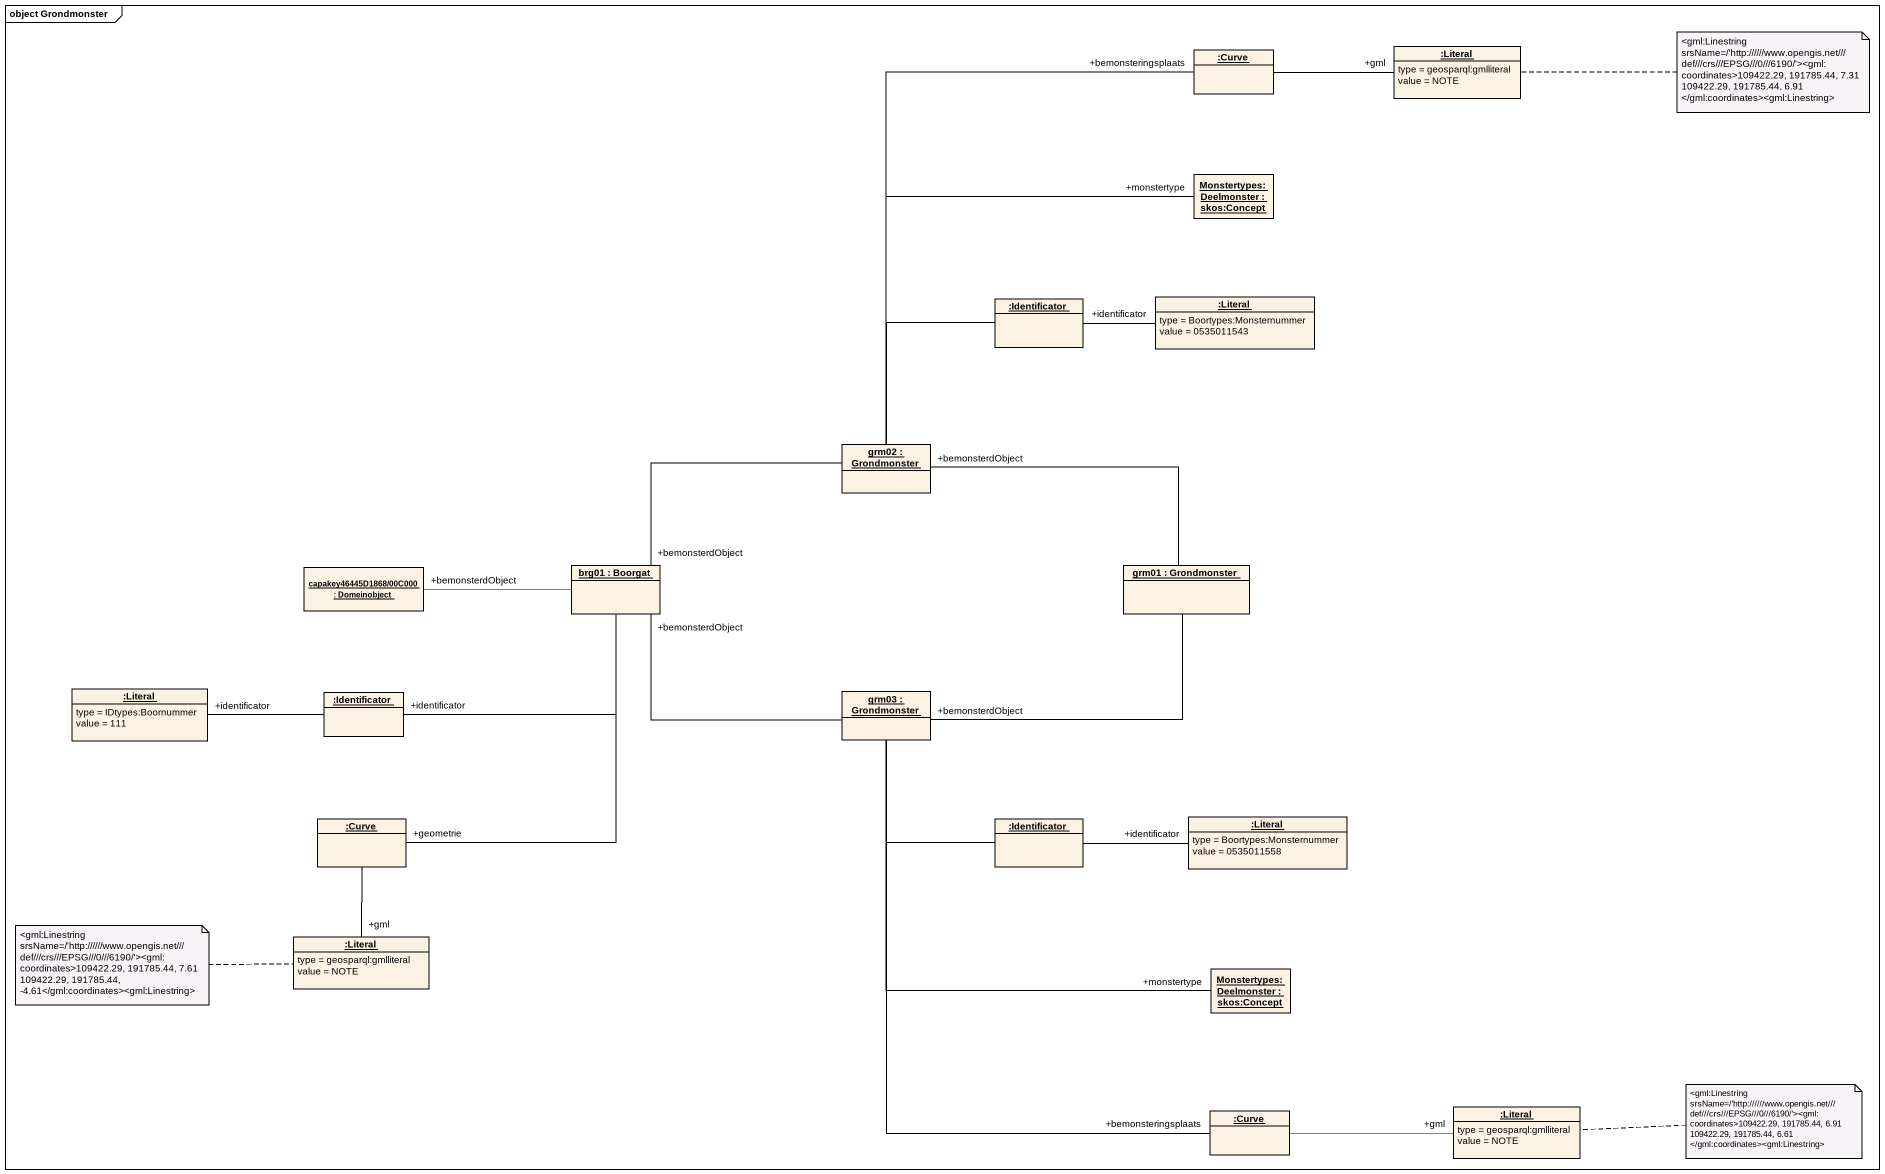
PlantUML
@startuml
mainframe object Grondmonster
hide circle
hide empty members
object ":Curve" as Curve
object ":Literal" as Literal {
  type = geosparql:gmlliteral
  value = NOTE
}
object "Monstertypes:Deelmonster : skos:Concept" as Monstertypes_Deelmonster
object ":Identificator" as Identificator
object ":Literal" as Literal_2 {
  type = Boortypes:Monsternummer
  value = 0535011543
}
object "grm02 : Grondmonster" as grm02
object "capakey46445D1868/00C000 : Domeinobject" as capakey46445D1868_00C000
object "brg01 : Boorgat" as brg01
object "grm01 : Grondmonster" as grm01
object ":Literal" as Literal_3 {
  type = IDtypes:Boornummer
  value = 111
}
object ":Identificator" as Identificator_2
object "grm03 : Grondmonster" as grm03
object ":Curve" as Curve_2
object ":Identificator" as Identificator_3
object ":Literal" as Literal_4 {
  type = Boortypes:Monsternummer
  value = 0535011558
}
object ":Literal" as Literal_5 {
  type = geosparql:gmlliteral
  value = NOTE
}
object "Monstertypes:Deelmonster : skos:Concept" as Monstertypes_Deelmonster_2
object ":Curve" as Curve_3
object ":Literal" as Literal_6 {
  type = geosparql:gmlliteral
  value = NOTE
}
Curve -right- "+gml" Literal
Identificator -right- "+identificator" Literal_2
Identificator -- grm02
grm02 -up- "+bemonsteringsplaats" Curve
grm02 -up- "+monstertype" Monstertypes_Deelmonster
grm02 -left- "+bemonsterdObject" brg01
brg01 -left- "+bemonsterdObject" capakey46445D1868_00C000
brg01 -left- "+identificator" Identificator_2
brg01 "+bemonsterdObject" -right- grm03
brg01 -- "+geometrie" Curve_2
grm01 -left- "+bemonsterdObject" grm02
grm01 -left- "+bemonsterdObject" grm03
Identificator_2 -left- "+identificator" Literal_3
grm03 -- "+bemonsteringsplaats" Curve_3
Curve_2 -- "+gml" Literal_5
Identificator_3 -up- grm03
Identificator_3 -right- "+identificator" Literal_4
Monstertypes_Deelmonster_2 "+monstertype" -up- grm03
Curve_3 -right- "+gml" Literal_6
note right of Literal
  <gml:Linestring srsName=/'http:~//~//~//www.opengis.net~///def~///crs~///EPSG~///0~///6190/'><gml:coordinates>109422.29, 191785.44, 7.31 109422.29, 191785.44, 6.91
  </gml:coordinates><gml:Linestring>
end note
note left of Literal_5 : <gml:Linestring srsName=/'http:~//~//~//www.opengis.net~///def~///crs~///EPSG~///0~///6190/'><gml:coordinates>109422.29, 191785.44, 7.61 109422.29, 191785.44, -4.61</gml:coordinates><gml:Linestring>
note right of Literal_6
  <gml:Linestring srsName=/'http:~//~//~//www.opengis.net~///def~///crs~///EPSG~///0~///6190/'><gml:coordinates>109422.29, 191785.44, 6.91 109422.29, 191785.44, 6.61
  </gml:coordinates><gml:Linestring>
end note
@enduml
